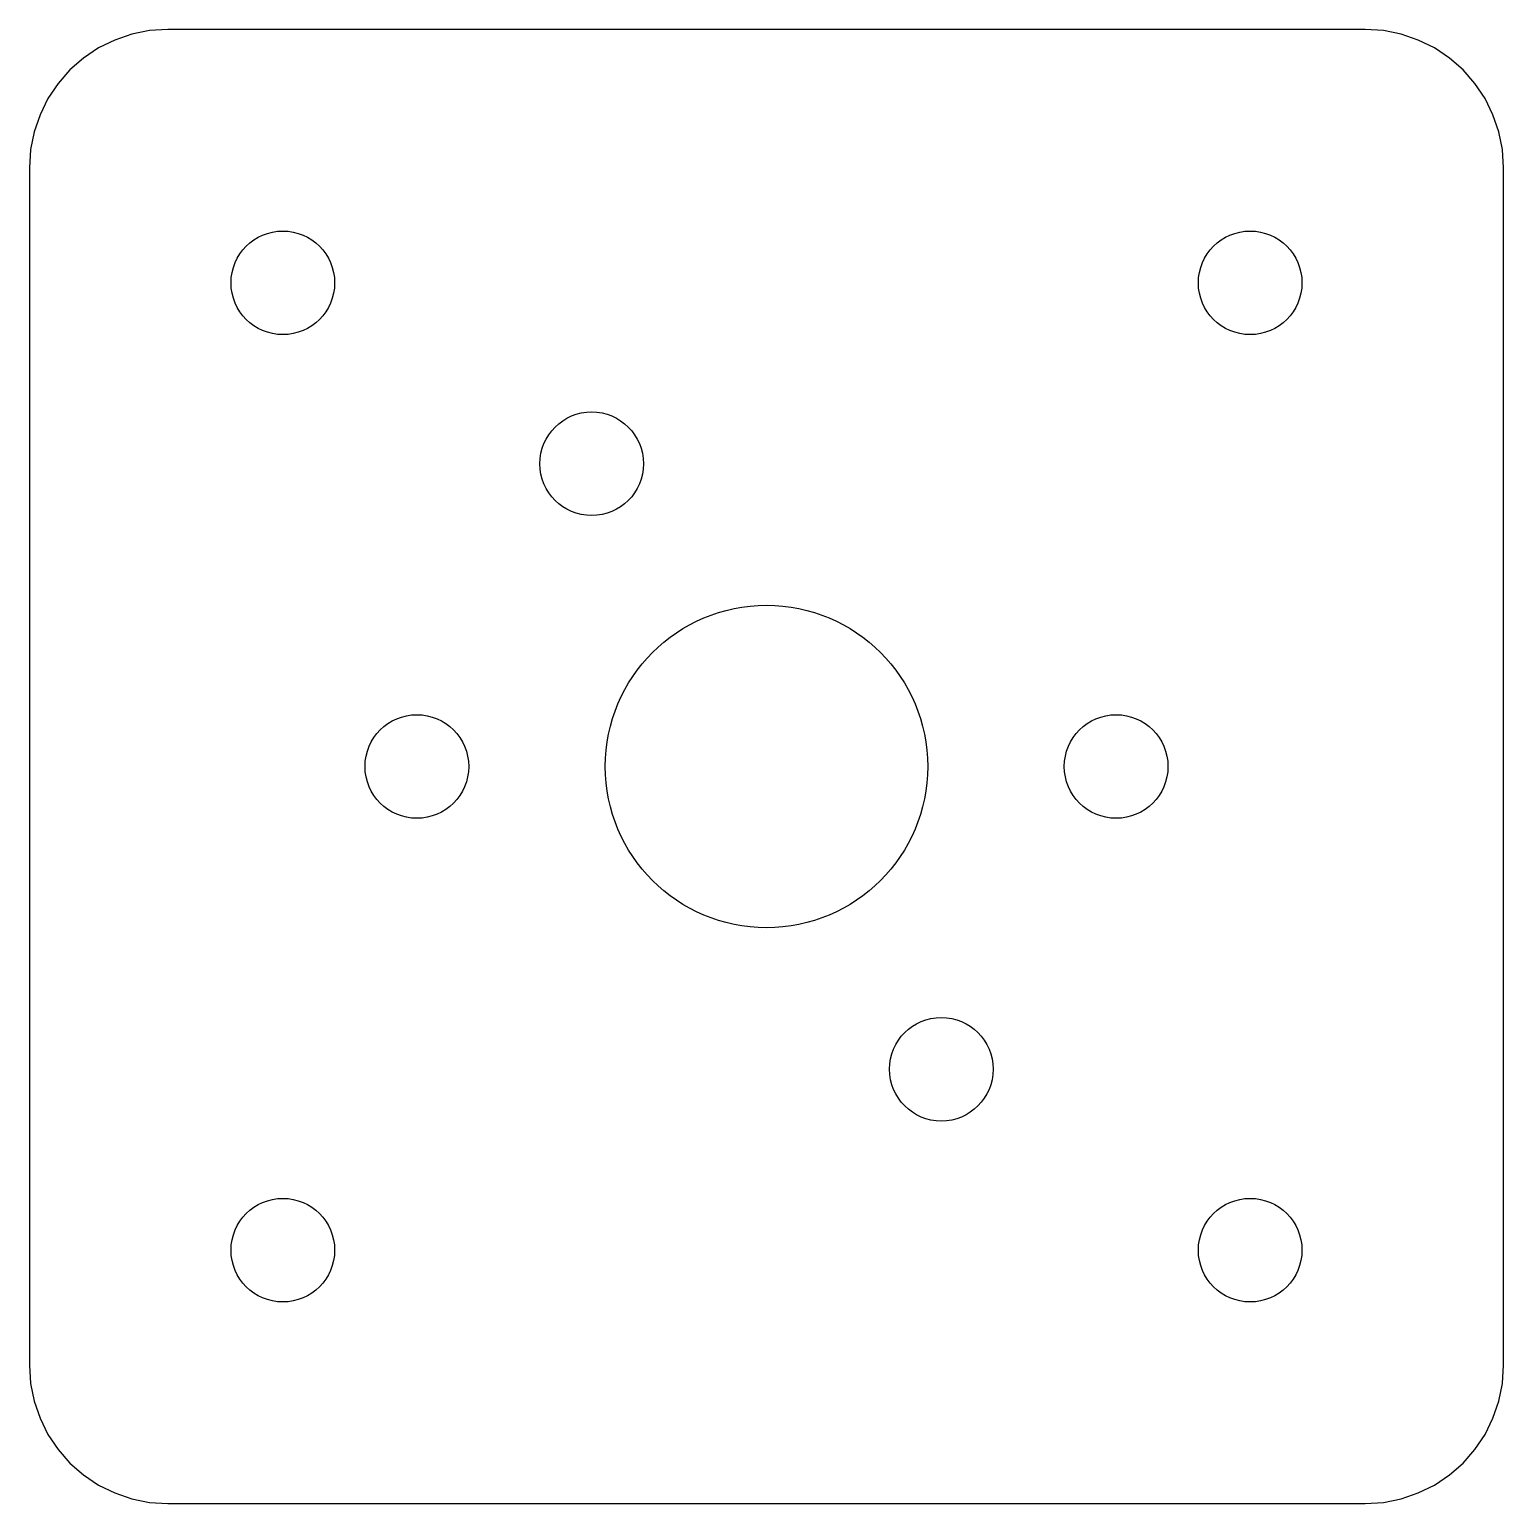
# Model space of a CAD drawing. Header units: millimetres. Extents: x 0 to 64, y 0 to 64.
import ezdxf

# ---------------------------------------------------------------- set-up
doc = ezdxf.new("R2010")
doc.units = ezdxf.units.MM
doc.layers.add('CUT', color=7, linetype='Continuous')

msp = doc.modelspace()

# ---------------------------------------------------------------- linework, layer by layer
at = {"layer": 'CUT'}
msp.add_lwpolyline([(0, 6), (0.051, 5.217), (0.204, 4.447), (0.457, 3.704), (0.804, 3), (1.24, 2.347), (1.757, 1.757), (2.347, 1.24), (3, 0.804), (3.704, 0.457), (4.447, 0.204), (5.217, 0.051), (6, 0), (58, 0), (58.783, 0.051), (59.553, 0.204), (60.296, 0.457), (61, 0.804), (61.653, 1.24), (62.243, 1.757), (62.76, 2.347), (63.196, 3), (63.543, 3.704), (63.796, 4.447), (63.949, 5.217), (64, 6), (64, 58), (63.949, 58.783), (63.796, 59.553), (63.543, 60.296), (63.196, 61), (62.76, 61.653), (62.243, 62.243), (61.653, 62.76), (61, 63.196), (60.296, 63.543), (59.553, 63.796), (58.783, 63.949), (58, 64), (6, 64), (5.217, 63.949), (4.447, 63.796), (3.704, 63.543), (3, 63.196), (2.347, 62.76), (1.757, 62.243), (1.24, 61.653), (0.804, 61), (0.457, 60.296), (0.204, 59.553), (0.051, 58.783), (0, 58)], close=True, dxfattribs=at)
for centre, radius in [((11, 53), 2.25), ((53, 53), 2.25), ((24.41, 45.146), 2.25), ((32, 32), 7), ((16.82, 32), 2.25), ((47.18, 32), 2.25), ((39.59, 18.854), 2.25), ((11, 11), 2.25), ((53, 11), 2.25)]:
    msp.add_circle(centre, radius, dxfattribs=at)

doc.saveas('drawing.dxf')
